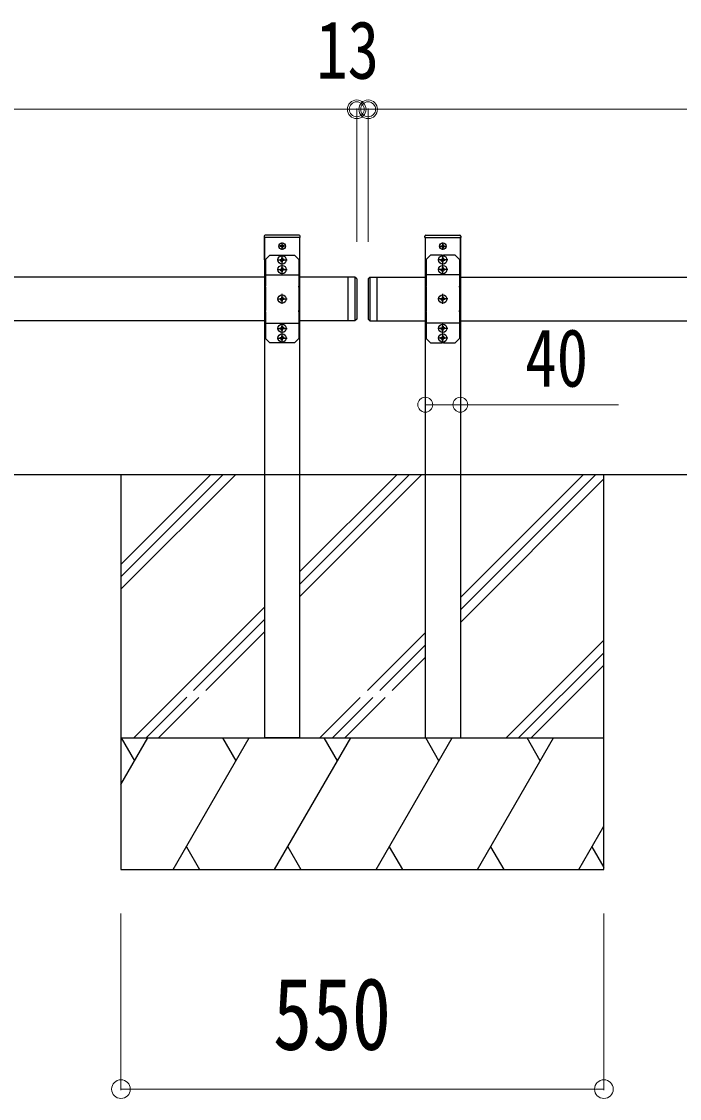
# Model space of a CAD drawing. Units: millimetres, scale not verified. Extents: x -12615 to 12615, y -8910 to 8910.
# Drawn here: x -3022 to -2273, y -4795 to -3569 of the extents above; entities that cross this region are included whole.
import ezdxf
from ezdxf.enums import TextEntityAlignment as Align

# ---------------------------------------------------------------- set-up
doc = ezdxf.new("R2010")
doc.units = ezdxf.units.MM
doc.header["$LTSCALE"] = 40
for name, color, linetype in [('0-3_YKK_12', 2, 'Continuous'), ('0-4_YKK_13', 4, 'Continuous'), ('0-5_YKK_A1', 4, 'Continuous')]:
    doc.layers.add(name, color=color, linetype=linetype)
doc.layers.add('0-6_YKK_D', color=6, linetype='Continuous', lineweight=18)
doc.styles.add('ＭＳ ゴシック', font='')
doc.styles.get('ＭＳ ゴシック').set_extended_font_data('MS Gothic')

msp = doc.modelspace()

# ---------------------------------------------------------------- linework, layer by layer
at = {"layer": '0-3_YKK_12'}
for p, q in [((-2721.07, -3824.6), (-2729.37, -3824.6)), ((-2725.22, -3828.75), (-2725.22, -3820.45)), ((-2546.37, -3824.6), (-2538.07, -3824.6)), ((-2542.22, -3828.75), (-2542.22, -3820.45)), ((-2725.22, -3845.83), (-2725.22, -3834.36)), ((-2542.22, -3845.83), (-2542.22, -3834.36)), ((-2730.95, -3840.1), (-2719.48, -3840.1)), ((-2730.95, -3851.1), (-2719.48, -3851.1)), ((-2725.22, -3856.83), (-2725.22, -3845.36)), ((-2536.48, -3840.1), (-2547.95, -3840.1)), ((-2536.48, -3851.1), (-2547.95, -3851.1)), ((-2542.22, -3856.83), (-2542.22, -3845.36)), ((-2730.95, -3884.6), (-2719.48, -3884.6)), ((-2725.22, -3890.33), (-2725.22, -3878.86)), ((-2536.48, -3884.6), (-2547.95, -3884.6)), ((-2542.22, -3890.33), (-2542.22, -3878.86)), ((-2725.22, -3923.83), (-2725.22, -3912.36)), ((-2542.22, -3923.83), (-2542.22, -3912.36)), ((-2730.95, -3918.1), (-2719.48, -3918.1)), ((-2725.22, -3934.83), (-2725.22, -3923.36)), ((-2536.48, -3918.1), (-2547.95, -3918.1)), ((-2542.22, -3934.83), (-2542.22, -3923.36)), ((-2730.95, -3929.1), (-2719.48, -3929.1)), ((-2536.48, -3929.1), (-2547.95, -3929.1))]:
    msp.add_line(p, q, dxfattribs=at)
at = {"layer": '0-4_YKK_13'}
for p, q in [((-2705.72, -3814.6), (-2744.72, -3814.6)), ((-2705.81, -3812.1), (-2744.62, -3812.1)), ((-2705.72, -3814.6), (-2704.72, -3814.6)), ((-2704.72, -3814.6), (-2704.81, -3813.04)), ((-2562.72, -3814.6), (-2562.62, -3813.04)), ((-2561.72, -3814.6), (-2562.72, -3814.6)), ((-2561.72, -3814.6), (-2522.72, -3814.6)), ((-2561.62, -3812.1), (-2522.81, -3812.1)), ((-2727.27, -3824.25), (-2727.27, -3824.95)), ((-2726.07, -3824.25), (-2727.27, -3824.25)), ((-2726.07, -3824.95), (-2727.27, -3824.95)), ((-2724.87, -3822.55), (-2725.57, -3822.55)), ((-2725.57, -3822.55), (-2725.57, -3823.75)), ((-2725.57, -3825.45), (-2725.57, -3826.65)), ((-2724.87, -3826.65), (-2725.57, -3826.65)), ((-2724.87, -3822.55), (-2724.87, -3823.75)), ((-2724.87, -3825.45), (-2724.87, -3826.65)), ((-2723.17, -3824.25), (-2724.37, -3824.25)), ((-2723.17, -3824.95), (-2724.37, -3824.95)), ((-2723.17, -3824.25), (-2723.17, -3824.95)), ((-2544.27, -3824.25), (-2544.27, -3824.95)), ((-2544.27, -3824.25), (-2543.07, -3824.25)), ((-2544.27, -3824.95), (-2543.07, -3824.95)), ((-2542.57, -3822.55), (-2541.87, -3822.55)), ((-2542.57, -3822.55), (-2542.57, -3823.75)), ((-2542.57, -3825.45), (-2542.57, -3826.65)), ((-2542.57, -3826.65), (-2541.87, -3826.65)), ((-2541.87, -3822.55), (-2541.87, -3823.75)), ((-2541.87, -3825.45), (-2541.87, -3826.65)), ((-2541.37, -3824.25), (-2540.17, -3824.25)), ((-2541.37, -3824.95), (-2540.17, -3824.95)), ((-2540.17, -3824.25), (-2540.17, -3824.95)), ((-2739.22, -3834.6), (-2744.22, -3839.6)), ((-2739.22, -3834.6), (-2725.93, -3834.6)), ((-2725.83, -3838.76), (-2725.95, -3839.37)), ((-2725.81, -3837.72), (-2725.83, -3838.76)), ((-2724.62, -3837.72), (-2724.61, -3838.76)), ((-2724.61, -3838.76), (-2724.49, -3839.37)), ((-2724.5, -3834.6), (-2711.22, -3834.6)), ((-2711.22, -3834.6), (-2706.22, -3839.6)), ((-2556.22, -3834.6), (-2561.22, -3839.6)), ((-2542.93, -3834.6), (-2556.22, -3834.6)), ((-2542.83, -3838.76), (-2542.95, -3839.37)), ((-2542.81, -3837.72), (-2542.83, -3838.76)), ((-2541.62, -3837.72), (-2541.61, -3838.76)), ((-2541.61, -3838.76), (-2541.49, -3839.37)), ((-2528.22, -3834.6), (-2541.5, -3834.6)), ((-2528.22, -3834.6), (-2523.22, -3839.6)), ((-2744.22, -3839.6), (-2744.22, -3869.88)), ((-2727.59, -3839.5), (-2726.56, -3839.49)), ((-2727.59, -3840.69), (-2726.56, -3840.71)), ((-2727.59, -3850.5), (-2726.56, -3850.49)), ((-2726.56, -3839.49), (-2725.95, -3839.37)), ((-2726.56, -3840.71), (-2725.95, -3840.83)), ((-2726.56, -3850.49), (-2725.95, -3850.37)), ((-2725.83, -3841.44), (-2725.95, -3840.83)), ((-2725.83, -3849.76), (-2725.95, -3850.37)), ((-2725.81, -3842.47), (-2725.83, -3841.44)), ((-2725.81, -3848.72), (-2725.83, -3849.76)), ((-2724.62, -3842.47), (-2724.61, -3841.44)), ((-2724.62, -3848.72), (-2724.61, -3849.76)), ((-2724.61, -3841.44), (-2724.49, -3840.83)), ((-2724.61, -3849.76), (-2724.49, -3850.37)), ((-2723.88, -3839.49), (-2724.49, -3839.37)), ((-2723.88, -3840.71), (-2724.49, -3840.83)), ((-2723.88, -3850.49), (-2724.49, -3850.37)), ((-2722.84, -3839.5), (-2723.88, -3839.49)), ((-2722.84, -3840.69), (-2723.88, -3840.71)), ((-2722.84, -3850.5), (-2723.88, -3850.49)), ((-2706.22, -3839.6), (-2706.22, -3869.88)), ((-2561.22, -3839.6), (-2561.22, -3869.88)), ((-2544.59, -3839.5), (-2543.56, -3839.49)), ((-2544.59, -3840.69), (-2543.56, -3840.71)), ((-2544.59, -3850.5), (-2543.56, -3850.49)), ((-2543.56, -3839.49), (-2542.95, -3839.37)), ((-2543.56, -3840.71), (-2542.95, -3840.83)), ((-2543.56, -3850.49), (-2542.95, -3850.37)), ((-2542.83, -3841.44), (-2542.95, -3840.83)), ((-2542.83, -3849.76), (-2542.95, -3850.37)), ((-2542.81, -3842.47), (-2542.83, -3841.44)), ((-2542.81, -3848.72), (-2542.83, -3849.76)), ((-2541.62, -3842.47), (-2541.61, -3841.44)), ((-2541.62, -3848.72), (-2541.61, -3849.76)), ((-2541.61, -3841.44), (-2541.49, -3840.83)), ((-2541.61, -3849.76), (-2541.49, -3850.37)), ((-2540.88, -3839.49), (-2541.49, -3839.37)), ((-2540.88, -3840.71), (-2541.49, -3840.83)), ((-2540.88, -3850.49), (-2541.49, -3850.37)), ((-2539.84, -3839.5), (-2540.88, -3839.49)), ((-2539.84, -3840.69), (-2540.88, -3840.71)), ((-2539.84, -3850.5), (-2540.88, -3850.49)), ((-2523.22, -3839.6), (-2523.22, -3869.88)), ((-2744.22, -3857), (-2706.22, -3857)), ((-2727.59, -3851.69), (-2726.56, -3851.71)), ((-2726.56, -3851.71), (-2725.95, -3851.83)), ((-2725.83, -3852.44), (-2725.95, -3851.83)), ((-2725.81, -3853.47), (-2725.83, -3852.44)), ((-2724.62, -3853.47), (-2724.61, -3852.44)), ((-2724.61, -3852.44), (-2724.49, -3851.83)), ((-2723.88, -3851.71), (-2724.49, -3851.83)), ((-2722.84, -3851.69), (-2723.88, -3851.71)), ((-2523.22, -3857), (-2561.22, -3857)), ((-2544.59, -3851.69), (-2543.56, -3851.71)), ((-2543.56, -3851.71), (-2542.95, -3851.83)), ((-2542.83, -3852.44), (-2542.95, -3851.83)), ((-2542.81, -3853.47), (-2542.83, -3852.44)), ((-2541.62, -3853.47), (-2541.61, -3852.44)), ((-2541.61, -3852.44), (-2541.49, -3851.83)), ((-2540.88, -3851.71), (-2541.49, -3851.83)), ((-2539.84, -3851.69), (-2540.88, -3851.71)), ((-2744.22, -3871.31), (-2744.22, -3897.88)), ((-2706.22, -3871.31), (-2706.22, -3897.88)), ((-2561.22, -3871.31), (-2561.22, -3897.88)), ((-2523.22, -3871.31), (-2523.22, -3897.88)), ((-2727.59, -3884), (-2726.56, -3883.99)), ((-2727.59, -3885.19), (-2726.56, -3885.21)), ((-2726.56, -3883.99), (-2725.95, -3883.87)), ((-2726.56, -3885.21), (-2725.95, -3885.33)), ((-2725.83, -3883.26), (-2725.95, -3883.87)), ((-2725.83, -3885.94), (-2725.95, -3885.33)), ((-2725.81, -3882.22), (-2725.83, -3883.26)), ((-2725.81, -3886.97), (-2725.83, -3885.94)), ((-2724.62, -3882.22), (-2724.61, -3883.26)), ((-2724.62, -3886.97), (-2724.61, -3885.94)), ((-2724.61, -3883.26), (-2724.49, -3883.87)), ((-2724.61, -3885.94), (-2724.49, -3885.33)), ((-2723.88, -3883.99), (-2724.49, -3883.87)), ((-2723.88, -3885.21), (-2724.49, -3885.33)), ((-2722.84, -3884), (-2723.88, -3883.99)), ((-2722.84, -3885.19), (-2723.88, -3885.21)), ((-2544.59, -3884), (-2543.56, -3883.99)), ((-2544.59, -3885.19), (-2543.56, -3885.21)), ((-2543.56, -3883.99), (-2542.95, -3883.87)), ((-2543.56, -3885.21), (-2542.95, -3885.33)), ((-2542.83, -3883.26), (-2542.95, -3883.87)), ((-2542.83, -3885.94), (-2542.95, -3885.33)), ((-2542.81, -3882.22), (-2542.83, -3883.26)), ((-2542.81, -3886.97), (-2542.83, -3885.94)), ((-2541.62, -3882.22), (-2541.61, -3883.26)), ((-2541.62, -3886.97), (-2541.61, -3885.94)), ((-2541.61, -3883.26), (-2541.49, -3883.87)), ((-2541.61, -3885.94), (-2541.49, -3885.33)), ((-2540.88, -3883.99), (-2541.49, -3883.87)), ((-2540.88, -3885.21), (-2541.49, -3885.33)), ((-2539.84, -3884), (-2540.88, -3883.99)), ((-2539.84, -3885.19), (-2540.88, -3885.21)), ((-2744.22, -3899.31), (-2744.22, -3929.6)), ((-2706.22, -3899.31), (-2706.22, -3929.6)), ((-2561.22, -3899.31), (-2561.22, -3929.6)), ((-2523.22, -3899.31), (-2523.22, -3929.6)), ((-2744.22, -3912.2), (-2706.22, -3912.2)), ((-2523.22, -3912.2), (-2561.22, -3912.2)), ((-2727.59, -3917.5), (-2726.56, -3917.49)), ((-2727.59, -3918.69), (-2726.56, -3918.71)), ((-2726.56, -3917.49), (-2725.95, -3917.37)), ((-2726.56, -3918.71), (-2725.95, -3918.83)), ((-2725.83, -3916.76), (-2725.95, -3917.37)), ((-2725.83, -3919.44), (-2725.95, -3918.83)), ((-2725.81, -3915.72), (-2725.83, -3916.76)), ((-2725.81, -3920.47), (-2725.83, -3919.44)), ((-2724.62, -3915.72), (-2724.61, -3916.76)), ((-2724.62, -3920.47), (-2724.61, -3919.44)), ((-2724.61, -3916.76), (-2724.49, -3917.37)), ((-2724.61, -3919.44), (-2724.49, -3918.83)), ((-2723.88, -3917.49), (-2724.49, -3917.37)), ((-2723.88, -3918.71), (-2724.49, -3918.83)), ((-2722.84, -3917.5), (-2723.88, -3917.49)), ((-2722.84, -3918.69), (-2723.88, -3918.71)), ((-2544.59, -3917.5), (-2543.56, -3917.49)), ((-2544.59, -3918.69), (-2543.56, -3918.71)), ((-2543.56, -3917.49), (-2542.95, -3917.37)), ((-2543.56, -3918.71), (-2542.95, -3918.83)), ((-2542.83, -3916.76), (-2542.95, -3917.37)), ((-2542.83, -3919.44), (-2542.95, -3918.83)), ((-2542.81, -3915.72), (-2542.83, -3916.76)), ((-2542.81, -3920.47), (-2542.83, -3919.44)), ((-2541.62, -3915.72), (-2541.61, -3916.76)), ((-2541.62, -3920.47), (-2541.61, -3919.44)), ((-2541.61, -3916.76), (-2541.49, -3917.37)), ((-2541.61, -3919.44), (-2541.49, -3918.83)), ((-2540.88, -3917.49), (-2541.49, -3917.37)), ((-2540.88, -3918.71), (-2541.49, -3918.83)), ((-2539.84, -3917.5), (-2540.88, -3917.49)), ((-2539.84, -3918.69), (-2540.88, -3918.71)), ((-2739.22, -3934.6), (-2744.22, -3929.6)), ((-2725.93, -3934.6), (-2739.22, -3934.6)), ((-2727.59, -3928.5), (-2726.56, -3928.49)), ((-2727.59, -3929.69), (-2726.56, -3929.71)), ((-2726.56, -3928.49), (-2725.95, -3928.37)), ((-2726.56, -3929.71), (-2725.95, -3929.83)), ((-2725.83, -3927.76), (-2725.95, -3928.37)), ((-2725.83, -3930.44), (-2725.95, -3929.83)), ((-2725.81, -3926.72), (-2725.83, -3927.76)), ((-2725.81, -3931.47), (-2725.83, -3930.44)), ((-2724.62, -3926.72), (-2724.61, -3927.76)), ((-2724.62, -3931.47), (-2724.61, -3930.44)), ((-2724.61, -3927.76), (-2724.49, -3928.37)), ((-2724.61, -3930.44), (-2724.49, -3929.83)), ((-2711.22, -3934.6), (-2724.5, -3934.6)), ((-2723.88, -3928.49), (-2724.49, -3928.37)), ((-2723.88, -3929.71), (-2724.49, -3929.83)), ((-2722.84, -3928.5), (-2723.88, -3928.49)), ((-2722.84, -3929.69), (-2723.88, -3929.71)), ((-2711.22, -3934.6), (-2706.22, -3929.6)), ((-2556.22, -3934.6), (-2561.22, -3929.6)), ((-2556.22, -3934.6), (-2542.93, -3934.6)), ((-2544.59, -3928.5), (-2543.56, -3928.49)), ((-2544.59, -3929.69), (-2543.56, -3929.71)), ((-2543.56, -3928.49), (-2542.95, -3928.37)), ((-2543.56, -3929.71), (-2542.95, -3929.83)), ((-2542.83, -3927.76), (-2542.95, -3928.37)), ((-2542.83, -3930.44), (-2542.95, -3929.83)), ((-2542.81, -3926.72), (-2542.83, -3927.76)), ((-2542.81, -3931.47), (-2542.83, -3930.44)), ((-2541.62, -3926.72), (-2541.61, -3927.76)), ((-2541.62, -3931.47), (-2541.61, -3930.44)), ((-2541.61, -3927.76), (-2541.49, -3928.37)), ((-2541.61, -3930.44), (-2541.49, -3929.83)), ((-2541.5, -3934.6), (-2528.22, -3934.6)), ((-2540.88, -3928.49), (-2541.49, -3928.37)), ((-2540.88, -3929.71), (-2541.49, -3929.83)), ((-2539.84, -3928.5), (-2540.88, -3928.49)), ((-2539.84, -3929.69), (-2540.88, -3929.71)), ((-2528.22, -3934.6), (-2523.22, -3929.6))]:
    msp.add_line(p, q, dxfattribs=at)
for points in [[(-2745.62, -3813.04), (-2745.72, -3814.6), (-2744.72, -3814.6)], [(-2521.81, -3813.04), (-2521.72, -3814.6), (-2522.72, -3814.6)]]:
    msp.add_lwpolyline(points, dxfattribs=at)
for centre, radius in [((-2725.22, -3824.6), 3.75), ((-2542.22, -3824.6), 3.75), ((-2725.22, -3840.1), 4.74), ((-2542.22, -3840.1), 4.74), ((-2725.22, -3851.1), 4.74), ((-2542.22, -3851.1), 4.74), ((-2725.22, -3884.6), 4.74), ((-2542.22, -3884.6), 4.74), ((-2725.22, -3918.1), 4.74), ((-2725.22, -3929.1), 4.74), ((-2542.22, -3918.1), 4.74), ((-2542.22, -3929.1), 4.74)]:
    msp.add_circle(centre, radius, dxfattribs=at)
for centre, radius, start, end in [((-2744.62, -3813.1), 1, 90, 176.5), ((-2705.81, -3813.1), 1, 3.5, 90), ((-2561.62, -3813.1), 1, 90, 176.5), ((-2522.81, -3813.1), 1, 3.5, 90), ((-2726.07, -3823.75), 0.5, 270, 0), ((-2726.07, -3825.45), 0.5, 0, 90), ((-2724.37, -3823.75), 0.5, 180, 270), ((-2724.37, -3825.45), 0.5, 90, 180), ((-2543.07, -3823.75), 0.5, 270, 0), ((-2543.07, -3825.45), 0.5, 0, 90), ((-2541.37, -3823.75), 0.5, 180, 270), ((-2541.37, -3825.45), 0.5, 90, 180), ((-2725.22, -3833.9), 1, 224.427, 315.573), ((-2725.22, -3840.1), 2.45, 75.9892, 104.0108), ((-2542.22, -3833.9), 1, 224.427, 315.573), ((-2542.22, -3840.1), 2.45, 75.9892, 104.0108), ((-2725.22, -3840.1), 2.45, 165.9892, 194.0108), ((-2725.22, -3851.1), 2.45, 165.9892, 194.0108), ((-2725.22, -3840.1), 2.45, 255.9892, 284.0108), ((-2725.22, -3851.1), 2.45, 75.9892, 104.0108), ((-2725.22, -3840.1), 2.45, 345.9892, 14.0108), ((-2725.22, -3851.1), 2.45, 345.9892, 14.0108), ((-2542.22, -3840.1), 2.45, 165.9892, 194.0108), ((-2542.22, -3851.1), 2.45, 165.9892, 194.0108), ((-2542.22, -3840.1), 2.45, 255.9892, 284.0108), ((-2542.22, -3851.1), 2.45, 75.9892, 104.0108), ((-2542.22, -3840.1), 2.45, 345.9892, 14.0108), ((-2542.22, -3851.1), 2.45, 345.9892, 14.0108), ((-2725.22, -3851.1), 2.45, 255.9892, 284.0108), ((-2542.22, -3851.1), 2.45, 255.9892, 284.0108), ((-2744.92, -3870.6), 1, 314.427, 45.573), ((-2705.52, -3870.6), 1, 134.427, 225.573), ((-2561.92, -3870.6), 1, 314.427, 45.573), ((-2522.52, -3870.6), 1, 134.427, 225.573), ((-2725.22, -3884.6), 2.45, 165.9892, 194.0108), ((-2725.22, -3884.6), 2.45, 75.9892, 104.0108), ((-2725.22, -3884.6), 2.45, 255.9892, 284.0108), ((-2725.22, -3884.6), 2.45, 345.9892, 14.0108), ((-2542.22, -3884.6), 2.45, 165.9892, 194.0108), ((-2542.22, -3884.6), 2.45, 75.9892, 104.0108), ((-2542.22, -3884.6), 2.45, 255.9892, 284.0108), ((-2542.22, -3884.6), 2.45, 345.9892, 14.0108), ((-2744.92, -3898.6), 1, 314.427, 45.573), ((-2705.52, -3898.6), 1, 134.427, 225.573), ((-2561.92, -3898.6), 1, 314.427, 45.573), ((-2522.52, -3898.6), 1, 134.427, 225.573), ((-2725.22, -3918.1), 2.45, 165.9892, 194.0108), ((-2725.22, -3918.1), 2.45, 75.9892, 104.0108), ((-2725.22, -3918.1), 2.45, 255.9892, 284.0108), ((-2725.22, -3918.1), 2.45, 345.9892, 14.0108), ((-2542.22, -3918.1), 2.45, 165.9892, 194.0108), ((-2542.22, -3918.1), 2.45, 75.9892, 104.0108), ((-2542.22, -3918.1), 2.45, 255.9892, 284.0108), ((-2542.22, -3918.1), 2.45, 345.9892, 14.0108), ((-2725.22, -3929.1), 2.45, 165.9892, 194.0108), ((-2725.22, -3935.3), 1, 44.427, 135.573), ((-2725.22, -3929.1), 2.45, 75.9892, 104.0108), ((-2725.22, -3929.1), 2.45, 255.9892, 284.0108), ((-2725.22, -3929.1), 2.45, 345.9892, 14.0108), ((-2542.22, -3929.1), 2.45, 165.9892, 194.0108), ((-2542.22, -3935.3), 1, 44.427, 135.573), ((-2542.22, -3929.1), 2.45, 75.9892, 104.0108), ((-2542.22, -3929.1), 2.45, 255.9892, 284.0108), ((-2542.22, -3929.1), 2.45, 345.9892, 14.0108)]:
    msp.add_arc(centre, radius, start, end, dxfattribs=at)
at = {"layer": '0-5_YKK_A1'}
for p, q in [((-2745.22, -3839.93), (-2745.22, -3814.6)), ((-2705.22, -3814.6), (-2745.22, -3814.6)), ((-2745.22, -3814.6), (-2745.22, -4384.6)), ((-2705.22, -3814.6), (-2705.22, -4384.6)), ((-2562.22, -3814.6), (-2522.22, -3814.6)), ((-2562.22, -3814.6), (-2562.22, -4384.6)), ((-2522.22, -3839.93), (-2522.22, -3814.6)), ((-2522.22, -3814.6), (-2522.22, -4384.6)), ((-2745.22, -3859.6), (-4115.22, -3859.6)), ((-2650.22, -3859.6), (-2705.22, -3859.6)), ((-2650.22, -3859.6), (-2650.22, -3909.6)), ((-2642.22, -3859.6), (-2642.22, -3909.6)), ((-2640.22, -3861.6), (-2640.22, -3907.6)), ((-2627.22, -3861.6), (-2627.22, -3907.6)), ((-2625.22, -3859.6), (-2625.22, -3909.6)), ((-2617.22, -3859.6), (-2617.22, -3909.6)), ((-2617.22, -3859.6), (-2562.22, -3859.6)), ((-2522.22, -3859.6), (-1152.22, -3859.6)), ((-2745.22, -3909.6), (-4115.22, -3909.6)), ((-2650.22, -3909.6), (-2705.22, -3909.6)), ((-2642.22, -3909.6), (-2652.22, -3909.6)), ((-2640.22, -3907.6), (-2642.22, -3909.6)), ((-2627.22, -3907.6), (-2625.22, -3909.6)), ((-2625.22, -3909.6), (-2615.22, -3909.6)), ((-2617.22, -3909.6), (-2562.22, -3909.6)), ((-2522.22, -3909.6), (-1152.22, -3909.6)), ((-3327.02, -4084.6), (-1940.42, -4084.6)), ((-2908.72, -4084.6), (-2908.72, -4534.6)), ((-2908.72, -4186.94), (-2806.37, -4084.6)), ((-2908.72, -4201.09), (-2792.23, -4084.6)), ((-2908.72, -4215.23), (-2778.08, -4084.6)), ((-2705.22, -4223.86), (-2565.95, -4084.6)), ((-2705.22, -4209.72), (-2580.09, -4084.6)), ((-2705.22, -4195.58), (-2594.24, -4084.6)), ((-2522.22, -4238.85), (-2367.96, -4084.6)), ((-2522.22, -4224.71), (-2382.1, -4084.6)), ((-2522.22, -4252.99), (-2358.72, -4089.5)), ((-2358.72, -4534.6), (-2358.72, -4084.6)), ((-2894.24, -4384.6), (-2745.22, -4235.58)), ((-2826.1, -4330.6), (-2745.22, -4249.72)), ((-2811.95, -4330.6), (-2745.22, -4263.86)), ((-2628.11, -4330.6), (-2562.22, -4264.71)), ((-2613.96, -4330.6), (-2562.22, -4278.85)), ((-2469.97, -4384.6), (-2358.72, -4273.34)), ((-2599.82, -4330.6), (-2562.22, -4292.99)), ((-2455.83, -4384.6), (-2358.72, -4287.48)), ((-2441.69, -4384.6), (-2358.72, -4301.63)), ((-2880.1, -4384.6), (-2833.72, -4338.22)), ((-2865.96, -4384.6), (-2819.95, -4338.6)), ((-2682.11, -4384.6), (-2636.11, -4338.6)), ((-2667.96, -4384.6), (-2621.96, -4338.6)), ((-2653.82, -4384.6), (-2607.82, -4338.6)), ((-2908.72, -4437.71), (-2878.05, -4384.6)), ((-2908.72, -4384.6), (-2358.72, -4384.6)), ((-2893.05, -4410.58), (-2908.05, -4384.6)), ((-2849.18, -4534.6), (-2762.58, -4384.6)), ((-2777.58, -4410.58), (-2792.58, -4384.6)), ((-2705.22, -4384.6), (-2745.22, -4384.6)), ((-2733.71, -4534.6), (-2647.11, -4384.6)), ((-2662.11, -4410.58), (-2677.11, -4384.6)), ((-2618.24, -4534.6), (-2531.64, -4384.6)), ((-2562.22, -4384.6), (-2522.22, -4384.6)), ((-2546.64, -4410.58), (-2561.64, -4384.6)), ((-2502.77, -4534.6), (-2416.17, -4384.6)), ((-2431.17, -4410.58), (-2446.17, -4384.6)), ((-2387.31, -4534.6), (-2358.72, -4485.08)), ((-2834.19, -4508.62), (-2819.19, -4534.6)), ((-2718.71, -4508.62), (-2703.71, -4534.6)), ((-2603.24, -4508.62), (-2588.25, -4534.6)), ((-2487.78, -4508.62), (-2472.78, -4534.6)), ((-2372.31, -4508.62), (-2358.72, -4532.15)), ((-2908.72, -4534.6), (-2358.72, -4534.6))]:
    msp.add_line(p, q, dxfattribs=at)
for points in [[(-2640.22, -3861.6), (-2642.22, -3859.6), (-2652.22, -3859.6)], [(-2627.22, -3861.6), (-2625.22, -3859.6), (-2615.22, -3859.6)]]:
    msp.add_lwpolyline(points, dxfattribs=at)
at = {"layer": '0-6_YKK_D'}
for p, q in [((-5630.22, -3668.59), (-2640.22, -3668.59)), ((-2640.22, -3668.59), (-2674.22, -3668.59)), ((-2640.22, -3716.79), (-2640.22, -3667.59)), ((-2640.22, -3819.59), (-2640.22, -3667.59)), ((-2640.22, -3668.59), (-2627.22, -3668.59)), ((-2627.22, -3819.59), (-2627.22, -3667.59)), ((-2627.22, -3717.59), (-2627.22, -3667.59)), ((-2627.22, -3668.59), (362.78, -3668.59)), ((-2627.22, -3668.59), (-2593.22, -3668.59)), ((-2908.72, -4584.6), (-2908.72, -4785.6)), ((-2358.72, -4584.6), (-2358.72, -4785.6)), ((-2908.72, -4784.6), (-2358.72, -4784.6))]:
    msp.add_line(p, q, dxfattribs=at)
msp.add_lwpolyline([(-2562.22, -4005.06), (-2522.22, -4005.06), (-2342.02, -4005.06)], dxfattribs=at)
for centre, radius in [((-2640.22, -3668.59), 10.62), ((-2640.22, -3668.59), 8.5), ((-2627.22, -3668.59), 10.62), ((-2627.22, -3668.59), 8.5), ((-2562.22, -4005.06), 8.5), ((-2522.22, -4005.06), 8.5), ((-2908.72, -4784.6), 10.62), ((-2358.72, -4784.6), 10.62)]:
    msp.add_circle(centre, radius, dxfattribs=at)

# ---------------------------------------------------------------- texts
at = {"layer": '0-6_YKK_D', "style": 'ＭＳ ゴシック', "width": 0.8}
for s, height, p in [('13', 65.98, (-2686.52, -3653.59)), ('40', 65.98, (-2448.42, -4004.26)), ('550', 82.48, (-2735.72, -4764.6))]:
    msp.add_text(s, height=height, dxfattribs=at).set_placement(p, align=Align.BOTTOM_LEFT)

doc.saveas('drawing.dxf')
